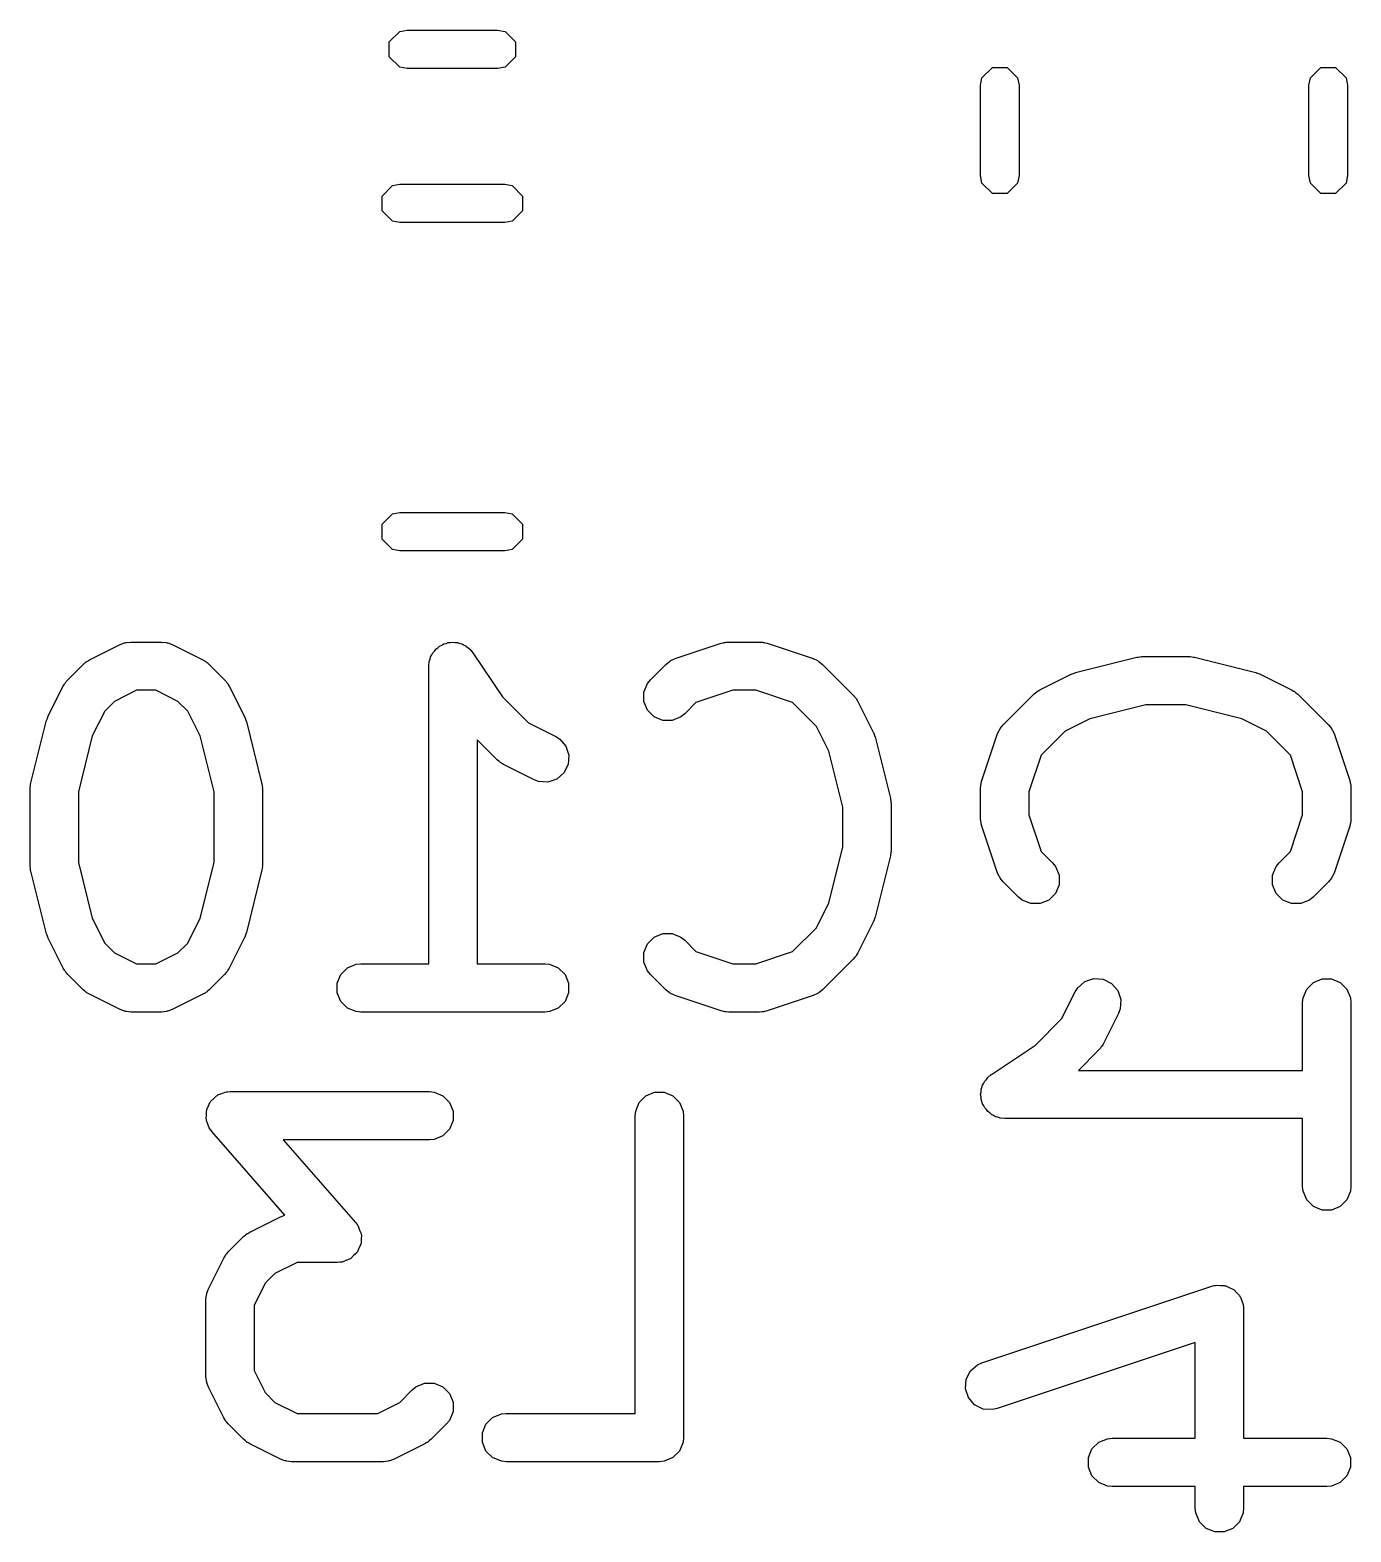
# Model space of a CAD drawing. Extents: x 5.34 to 7.44, y -5.05 to -3.93.
# Drawn here: x 6.2554 to 6.4169, y -4.9025 to -4.7187 of the extents above; entities that cross this region are included whole.
import ezdxf

# ---------------------------------------------------------------- set-up
doc = ezdxf.new("R2010")
doc.units = 0
doc.header["$MEASUREMENT"] = 0
doc.layers.add('BLACK', color=7, linetype='CONTINUOUS')

msp = doc.modelspace()

# ---------------------------------------------------------------- linework, layer by layer
at = {"layer": 'BLACK', "linetype": 'CONTINUOUS'}
for p, q in [((6.29928, -4.72017), (6.30056, -4.7189)), ((6.30056, -4.7189), (6.30147, -4.71872)), ((6.30147, -4.71872), (6.31253, -4.71872)), ((6.31253, -4.71872), (6.31344, -4.7189)), ((6.31344, -4.7189), (6.31472, -4.72017)), ((6.29928, -4.72198), (6.29928, -4.72017)), ((6.30056, -4.72326), (6.29928, -4.72198)), ((6.31472, -4.72198), (6.31344, -4.72326)), ((6.31472, -4.72017), (6.31472, -4.72198)), ((6.30147, -4.72344), (6.30056, -4.72326)), ((6.31253, -4.72344), (6.30147, -4.72344)), ((6.31344, -4.72326), (6.31253, -4.72344)), ((6.37174, -4.72456), (6.37302, -4.72328)), ((6.37302, -4.72328), (6.37483, -4.72328)), ((6.37483, -4.72328), (6.3761, -4.72456)), ((6.4119, -4.72456), (6.41317, -4.72328)), ((6.41317, -4.72328), (6.41498, -4.72328)), ((6.41498, -4.72328), (6.41626, -4.72456)), ((6.37156, -4.72547), (6.37174, -4.72456)), ((6.37156, -4.73653), (6.37156, -4.72547)), ((6.3761, -4.72456), (6.37628, -4.72547)), ((6.37628, -4.72547), (6.37628, -4.73653)), ((6.41172, -4.72547), (6.4119, -4.72456)), ((6.41172, -4.73653), (6.41172, -4.72547)), ((6.41626, -4.72456), (6.41644, -4.72547)), ((6.41644, -4.72547), (6.41644, -4.73653)), ((6.37174, -4.73744), (6.37156, -4.73653)), ((6.37628, -4.73653), (6.3761, -4.73744)), ((6.4119, -4.73744), (6.41172, -4.73653)), ((6.41644, -4.73653), (6.41626, -4.73744)), ((6.29841, -4.73902), (6.29969, -4.73774)), ((6.29969, -4.73774), (6.30059, -4.73756)), ((6.30059, -4.73756), (6.31341, -4.73756)), ((6.31341, -4.73756), (6.31431, -4.73774)), ((6.31431, -4.73774), (6.31559, -4.73902)), ((6.37302, -4.73872), (6.37174, -4.73744)), ((6.3761, -4.73744), (6.37483, -4.73872)), ((6.41317, -4.73872), (6.4119, -4.73744)), ((6.41626, -4.73744), (6.41498, -4.73872)), ((6.29841, -4.74083), (6.29841, -4.73902)), ((6.31559, -4.73902), (6.31559, -4.74083)), ((6.37483, -4.73872), (6.37302, -4.73872)), ((6.41498, -4.73872), (6.41317, -4.73872)), ((6.29969, -4.7421), (6.29841, -4.74083)), ((6.30059, -4.74228), (6.29969, -4.7421)), ((6.31431, -4.7421), (6.31341, -4.74228)), ((6.31559, -4.74083), (6.31431, -4.7421)), ((6.31341, -4.74228), (6.30059, -4.74228)), ((6.29841, -4.77917), (6.29969, -4.7779)), ((6.29969, -4.7779), (6.30059, -4.77772)), ((6.30059, -4.77772), (6.31341, -4.77772)), ((6.31341, -4.77772), (6.31431, -4.7779)), ((6.31431, -4.7779), (6.31559, -4.77917)), ((6.29841, -4.78098), (6.29841, -4.77917)), ((6.31559, -4.77917), (6.31559, -4.78098)), ((6.29969, -4.78226), (6.29841, -4.78098)), ((6.30059, -4.78244), (6.29969, -4.78226)), ((6.31341, -4.78244), (6.30059, -4.78244)), ((6.31431, -4.78226), (6.31341, -4.78244)), ((6.31559, -4.78098), (6.31431, -4.78226)), ((6.26702, -4.79368), (6.26712, -4.79364)), ((6.26712, -4.79364), (6.26769, -4.79358)), ((6.26769, -4.79358), (6.27144, -4.79358)), ((6.27144, -4.79358), (6.27202, -4.79364)), ((6.27202, -4.79364), (6.27212, -4.79368)), ((6.30622, -4.79375), (6.30649, -4.79364)), ((6.30649, -4.79364), (6.30678, -4.79364)), ((6.30678, -4.79364), (6.30707, -4.79358)), ((6.30707, -4.79358), (6.30735, -4.79364)), ((6.30735, -4.79364), (6.30764, -4.79364)), ((6.30764, -4.79364), (6.30791, -4.79375)), ((6.34016, -4.79367), (6.34023, -4.79364)), ((6.34023, -4.79364), (6.34034, -4.79363)), ((6.34034, -4.79363), (6.34044, -4.79361)), ((6.34044, -4.79361), (6.34052, -4.79361)), ((6.34052, -4.79361), (6.34081, -4.79358)), ((6.34081, -4.79358), (6.34456, -4.79358)), ((6.34456, -4.79358), (6.34485, -4.79361)), ((6.34485, -4.79361), (6.34493, -4.79361)), ((6.34493, -4.79361), (6.34503, -4.79363)), ((6.34503, -4.79363), (6.34513, -4.79364)), ((6.34513, -4.79364), (6.34521, -4.79367)), ((6.26262, -4.79577), (6.26637, -4.7939)), ((6.26637, -4.7939), (6.26691, -4.79369)), ((6.26691, -4.79369), (6.26702, -4.79368)), ((6.27212, -4.79368), (6.27222, -4.79369)), ((6.27222, -4.79369), (6.27276, -4.7939)), ((6.27276, -4.7939), (6.27651, -4.79577)), ((6.30428, -4.79569), (6.30434, -4.7954)), ((6.30434, -4.7954), (6.3045, -4.79516)), ((6.3045, -4.79516), (6.30461, -4.7949)), ((6.30461, -4.7949), (6.30481, -4.79469)), ((6.30481, -4.79469), (6.30498, -4.79445)), ((6.30498, -4.79445), (6.30522, -4.79429)), ((6.30522, -4.79429), (6.30542, -4.79408)), ((6.30542, -4.79408), (6.30569, -4.79397)), ((6.30569, -4.79397), (6.30594, -4.79381)), ((6.30594, -4.79381), (6.30622, -4.79375)), ((6.30791, -4.79375), (6.3082, -4.79381)), ((6.3082, -4.79381), (6.30844, -4.79397)), ((6.30844, -4.79397), (6.3087, -4.79408)), ((6.3087, -4.79408), (6.30891, -4.79429)), ((6.30891, -4.79429), (6.30915, -4.79445)), ((6.30915, -4.79445), (6.30952, -4.79489)), ((6.30952, -4.79489), (6.30952, -4.7949)), ((6.30952, -4.7949), (6.30952, -4.7949)), ((6.30952, -4.7949), (6.30952, -4.7949)), ((6.30952, -4.7949), (6.31311, -4.80028)), ((6.33425, -4.79561), (6.33987, -4.79373)), ((6.33987, -4.79373), (6.34016, -4.79367)), ((6.34521, -4.79367), (6.34549, -4.79373)), ((6.34549, -4.79373), (6.35112, -4.79561)), ((6.38319, -4.79733), (6.39069, -4.79545)), ((6.39069, -4.79545), (6.39079, -4.79544)), ((6.39079, -4.79544), (6.39083, -4.79542)), ((6.39083, -4.79542), (6.39105, -4.7954)), ((6.39105, -4.7954), (6.39127, -4.79537)), ((6.39127, -4.79537), (6.39131, -4.79538)), ((6.39131, -4.79538), (6.39141, -4.79537)), ((6.39141, -4.79537), (6.39703, -4.79537)), ((6.39703, -4.79537), (6.39713, -4.79538)), ((6.39713, -4.79538), (6.39718, -4.79537)), ((6.39718, -4.79537), (6.39739, -4.7954)), ((6.39739, -4.7954), (6.39761, -4.79542)), ((6.39761, -4.79542), (6.39765, -4.79544)), ((6.39765, -4.79544), (6.39775, -4.79545)), ((6.39775, -4.79545), (6.40525, -4.79733)), ((6.25998, -4.7982), (6.26186, -4.79632)), ((6.26186, -4.79632), (6.26208, -4.79614)), ((6.26208, -4.79614), (6.26213, -4.79608)), ((6.26213, -4.79608), (6.26222, -4.79602)), ((6.26222, -4.79602), (6.2623, -4.79596)), ((6.2623, -4.79596), (6.26237, -4.79593)), ((6.26237, -4.79593), (6.26262, -4.79577)), ((6.27651, -4.79577), (6.27676, -4.79593)), ((6.27676, -4.79593), (6.27683, -4.79596)), ((6.27683, -4.79596), (6.27691, -4.79602)), ((6.27691, -4.79602), (6.277, -4.79608)), ((6.277, -4.79608), (6.27705, -4.79614)), ((6.27705, -4.79614), (6.27728, -4.79632)), ((6.27728, -4.79632), (6.27915, -4.7982)), ((6.30411, -4.79653), (6.30417, -4.79596)), ((6.30411, -4.79654), (6.30411, -4.79653)), ((6.30411, -4.79653), (6.30411, -4.79653)), ((6.30411, -4.79653), (6.30411, -4.79653)), ((6.30411, -4.83295), (6.30411, -4.79654)), ((6.30417, -4.79596), (6.30428, -4.79569)), ((6.33122, -4.7982), (6.3331, -4.79632)), ((6.3331, -4.79632), (6.33354, -4.79596)), ((6.33354, -4.79596), (6.33364, -4.79592)), ((6.33364, -4.79592), (6.33372, -4.79585)), ((6.33372, -4.79585), (6.33425, -4.79561)), ((6.35112, -4.79561), (6.35164, -4.79585)), ((6.35164, -4.79585), (6.35172, -4.79592)), ((6.35172, -4.79592), (6.35182, -4.79596)), ((6.35182, -4.79596), (6.35227, -4.79632)), ((6.35227, -4.79632), (6.35602, -4.80007)), ((6.38315, -4.79734), (6.38319, -4.79733)), ((6.40525, -4.79733), (6.40529, -4.79734)), ((6.25755, -4.80271), (6.25943, -4.79897)), ((6.25943, -4.79897), (6.25958, -4.79872)), ((6.25958, -4.79872), (6.25961, -4.79865)), ((6.25961, -4.79865), (6.25968, -4.79856)), ((6.25968, -4.79856), (6.25974, -4.79848)), ((6.25974, -4.79848), (6.25979, -4.79842)), ((6.25979, -4.79842), (6.25998, -4.7982)), ((6.27915, -4.7982), (6.27934, -4.79842)), ((6.27934, -4.79842), (6.2794, -4.79848)), ((6.2794, -4.79848), (6.27945, -4.79856)), ((6.27945, -4.79856), (6.27952, -4.79865)), ((6.27952, -4.79865), (6.27955, -4.79872)), ((6.27955, -4.79872), (6.27971, -4.79897)), ((6.27971, -4.79897), (6.28158, -4.80271)), ((6.33041, -4.79971), (6.33085, -4.79865)), ((6.33085, -4.79865), (6.33122, -4.7982)), ((6.37884, -4.79943), (6.38259, -4.79755)), ((6.38259, -4.79755), (6.38263, -4.79754)), ((6.38263, -4.79754), (6.38265, -4.79752)), ((6.38265, -4.79752), (6.38289, -4.79744)), ((6.38289, -4.79744), (6.38313, -4.79735)), ((6.38313, -4.79735), (6.38315, -4.79734)), ((6.40529, -4.79734), (6.40531, -4.79735)), ((6.40531, -4.79735), (6.40555, -4.79744)), ((6.40555, -4.79744), (6.40579, -4.79752)), ((6.40579, -4.79752), (6.40581, -4.79754)), ((6.40581, -4.79754), (6.40585, -4.79755)), ((6.40585, -4.79755), (6.4096, -4.79943)), ((6.26569, -4.80084), (6.26449, -4.80203)), ((6.26839, -4.79949), (6.26569, -4.80084)), ((6.27074, -4.79949), (6.26839, -4.79949)), ((6.27344, -4.80084), (6.27074, -4.79949)), ((6.27464, -4.80203), (6.27344, -4.80084)), ((6.31311, -4.80028), (6.31631, -4.80348)), ((6.33041, -4.80086), (6.33041, -4.79971)), ((6.33085, -4.80193), (6.33041, -4.80086)), ((6.33678, -4.80099), (6.3354, -4.80237)), ((6.34129, -4.79949), (6.33678, -4.80099)), ((6.34408, -4.79949), (6.34129, -4.79949)), ((6.34859, -4.80099), (6.34408, -4.79949)), ((6.3515, -4.80391), (6.34859, -4.80099)), ((6.35602, -4.80007), (6.35621, -4.8003)), ((6.35621, -4.8003), (6.35626, -4.80035)), ((6.35626, -4.80035), (6.35632, -4.80044)), ((6.35632, -4.80044), (6.35639, -4.80052)), ((6.35639, -4.80052), (6.35642, -4.80059)), ((6.35642, -4.80059), (6.35657, -4.80084)), ((6.35657, -4.80084), (6.35845, -4.80459)), ((6.37432, -4.80373), (6.37807, -4.79998)), ((6.37807, -4.79998), (6.3783, -4.79979)), ((6.3783, -4.79979), (6.37835, -4.79974)), ((6.37835, -4.79974), (6.37844, -4.79968)), ((6.37844, -4.79968), (6.37852, -4.79961)), ((6.37852, -4.79961), (6.37859, -4.79958)), ((6.37859, -4.79958), (6.37884, -4.79943)), ((6.4096, -4.79943), (6.40985, -4.79958)), ((6.40985, -4.79958), (6.40992, -4.79961)), ((6.40992, -4.79961), (6.41, -4.79968)), ((6.41, -4.79968), (6.41009, -4.79974)), ((6.41009, -4.79974), (6.41014, -4.79979)), ((6.41014, -4.79979), (6.41037, -4.79998)), ((6.41037, -4.79998), (6.41412, -4.80373)), ((6.25744, -4.80302), (6.25752, -4.80277)), ((6.25752, -4.80277), (6.25754, -4.80276)), ((6.25754, -4.80276), (6.25755, -4.80271)), ((6.26449, -4.80203), (6.26298, -4.80507)), ((6.27616, -4.80507), (6.27464, -4.80203)), ((6.28158, -4.80271), (6.2816, -4.80276)), ((6.2816, -4.80276), (6.28161, -4.80277)), ((6.28161, -4.80277), (6.2817, -4.80302)), ((6.33167, -4.80274), (6.33085, -4.80193)), ((6.33273, -4.80318), (6.33167, -4.80274)), ((6.33495, -4.80274), (6.33389, -4.80318)), ((6.3354, -4.80237), (6.33495, -4.80274)), ((6.39177, -4.80127), (6.38494, -4.80298)), ((6.39667, -4.80127), (6.39177, -4.80127)), ((6.4035, -4.80298), (6.39667, -4.80127)), ((6.25545, -4.81082), (6.25733, -4.80332)), ((6.25733, -4.80332), (6.25734, -4.80328)), ((6.25734, -4.80328), (6.25735, -4.80326)), ((6.25735, -4.80326), (6.25744, -4.80302)), ((6.2817, -4.80302), (6.28179, -4.80326)), ((6.28179, -4.80326), (6.28179, -4.80328)), ((6.28179, -4.80328), (6.28181, -4.80332)), ((6.28181, -4.80332), (6.28368, -4.81082)), ((6.31631, -4.80348), (6.31963, -4.80514)), ((6.33389, -4.80318), (6.33273, -4.80318)), ((6.35302, -4.80694), (6.3515, -4.80391)), ((6.35845, -4.80459), (6.35846, -4.80463)), ((6.35846, -4.80463), (6.35848, -4.80465)), ((6.35848, -4.80465), (6.35856, -4.80489)), ((6.37361, -4.80488), (6.37385, -4.80436)), ((6.37385, -4.80436), (6.37392, -4.80428)), ((6.37392, -4.80428), (6.37396, -4.80418)), ((6.37396, -4.80418), (6.37432, -4.80373)), ((6.38191, -4.80449), (6.37899, -4.80741)), ((6.38494, -4.80298), (6.38191, -4.80449)), ((6.40653, -4.80449), (6.4035, -4.80298)), ((6.40945, -4.80741), (6.40653, -4.80449)), ((6.41412, -4.80373), (6.41449, -4.80418)), ((6.41449, -4.80418), (6.41453, -4.80428)), ((6.41453, -4.80428), (6.4146, -4.80436)), ((6.4146, -4.80436), (6.41483, -4.80488)), ((6.26298, -4.80507), (6.26127, -4.8119)), ((6.27786, -4.8119), (6.27616, -4.80507)), ((6.31247, -4.808), (6.31002, -4.80554)), ((6.31002, -4.80554), (6.31002, -4.83295)), ((6.31963, -4.80514), (6.32012, -4.80545)), ((6.32012, -4.80545), (6.32088, -4.80632)), ((6.32088, -4.80632), (6.32124, -4.80742)), ((6.35856, -4.80489), (6.35865, -4.80513)), ((6.35865, -4.80513), (6.35866, -4.80515)), ((6.35866, -4.80515), (6.35867, -4.80519)), ((6.35867, -4.80519), (6.36055, -4.81269)), ((6.37173, -4.81051), (6.37361, -4.80488)), ((6.41483, -4.80488), (6.41671, -4.81051)), ((6.3127, -4.80818), (6.31247, -4.808)), ((6.31275, -4.80824), (6.3127, -4.80818)), ((6.31284, -4.8083), (6.31275, -4.80824)), ((6.31292, -4.80837), (6.31284, -4.8083)), ((6.32124, -4.80742), (6.32116, -4.80856)), ((6.35473, -4.81377), (6.35302, -4.80694)), ((6.37899, -4.80741), (6.37749, -4.81192)), ((6.41095, -4.81192), (6.40945, -4.80741)), ((6.31299, -4.80839), (6.31292, -4.80837)), ((6.31324, -4.80855), (6.31299, -4.80839)), ((6.31699, -4.81043), (6.31324, -4.80855)), ((6.32064, -4.8096), (6.31977, -4.81035)), ((6.32116, -4.80856), (6.32064, -4.8096)), ((6.25537, -4.81139), (6.2554, -4.81118)), ((6.25538, -4.81143), (6.25537, -4.81139)), ((6.25537, -4.81153), (6.25538, -4.81143)), ((6.25537, -4.82091), (6.25537, -4.81153)), ((6.2554, -4.81118), (6.25542, -4.81096)), ((6.25542, -4.81096), (6.25544, -4.81092)), ((6.25544, -4.81092), (6.25545, -4.81082)), ((6.26127, -4.8119), (6.26127, -4.82054)), ((6.27786, -4.82054), (6.27786, -4.8119)), ((6.28368, -4.81082), (6.2837, -4.81092)), ((6.2837, -4.81092), (6.28371, -4.81096)), ((6.28371, -4.81096), (6.28373, -4.81118)), ((6.28373, -4.81118), (6.28377, -4.81139)), ((6.28377, -4.81139), (6.28376, -4.81143)), ((6.28376, -4.81143), (6.28377, -4.81153)), ((6.28377, -4.81153), (6.28377, -4.82091)), ((6.31753, -4.81063), (6.31699, -4.81043)), ((6.31868, -4.81071), (6.31753, -4.81063)), ((6.31977, -4.81035), (6.31868, -4.81071)), ((6.37158, -4.81144), (6.37161, -4.81115)), ((6.37158, -4.81519), (6.37158, -4.81144)), ((6.37161, -4.81107), (6.37163, -4.81097)), ((6.37161, -4.81115), (6.37161, -4.81107)), ((6.37163, -4.81097), (6.37164, -4.81087)), ((6.37164, -4.81087), (6.37167, -4.81079)), ((6.37167, -4.81079), (6.37173, -4.81051)), ((6.37749, -4.81192), (6.37749, -4.81471)), ((6.41095, -4.81471), (6.41095, -4.81192)), ((6.41671, -4.81051), (6.41677, -4.81079)), ((6.41677, -4.81079), (6.4168, -4.81087)), ((6.4168, -4.81087), (6.41681, -4.81097)), ((6.41681, -4.81097), (6.41684, -4.81107)), ((6.41684, -4.81107), (6.41683, -4.81115)), ((6.41683, -4.81115), (6.41686, -4.81144)), ((6.41686, -4.81144), (6.41686, -4.81519)), ((6.35473, -4.81867), (6.35473, -4.81377)), ((6.36055, -4.81269), (6.36056, -4.81279)), ((6.36056, -4.81279), (6.36058, -4.81283)), ((6.36058, -4.81283), (6.3606, -4.81305)), ((6.3606, -4.81305), (6.36063, -4.81327)), ((6.36063, -4.81327), (6.36062, -4.81331)), ((6.36062, -4.81331), (6.36063, -4.81341)), ((6.36063, -4.81341), (6.36063, -4.81903)), ((6.37161, -4.81548), (6.37158, -4.81519)), ((6.37161, -4.81556), (6.37161, -4.81548)), ((6.37163, -4.81566), (6.37161, -4.81556)), ((6.37164, -4.81577), (6.37163, -4.81566)), ((6.37749, -4.81471), (6.37899, -4.81922)), ((6.40945, -4.81922), (6.41095, -4.81471)), ((6.41681, -4.81566), (6.4168, -4.81577)), ((6.41684, -4.81556), (6.41681, -4.81566)), ((6.41686, -4.81519), (6.41683, -4.81548)), ((6.41683, -4.81548), (6.41684, -4.81556)), ((6.37167, -4.81584), (6.37164, -4.81577)), ((6.37173, -4.81613), (6.37167, -4.81584)), ((6.37361, -4.82175), (6.37173, -4.81613)), ((6.41671, -4.81613), (6.41483, -4.82175)), ((6.41677, -4.81584), (6.41671, -4.81613)), ((6.4168, -4.81577), (6.41677, -4.81584)), ((6.35302, -4.8255), (6.35473, -4.81867)), ((6.36063, -4.81918), (6.3606, -4.81939)), ((6.36063, -4.81903), (6.36062, -4.81913)), ((6.36062, -4.81913), (6.36063, -4.81918)), ((6.37899, -4.81922), (6.38037, -4.8206)), ((6.40807, -4.8206), (6.40945, -4.81922)), ((6.25538, -4.82101), (6.25537, -4.82091)), ((6.25537, -4.82105), (6.25538, -4.82101)), ((6.2554, -4.82127), (6.25537, -4.82105)), ((6.26127, -4.82054), (6.26298, -4.82738)), ((6.27616, -4.82738), (6.27786, -4.82054)), ((6.28377, -4.82105), (6.28373, -4.82127)), ((6.28377, -4.82091), (6.28376, -4.82101)), ((6.28376, -4.82101), (6.28377, -4.82105)), ((6.36055, -4.81975), (6.35867, -4.82725)), ((6.36056, -4.81965), (6.36055, -4.81975)), ((6.36058, -4.81961), (6.36056, -4.81965)), ((6.3606, -4.81939), (6.36058, -4.81961)), ((6.38037, -4.8206), (6.38074, -4.82105)), ((6.38074, -4.82105), (6.38118, -4.82211)), ((6.40726, -4.82211), (6.4077, -4.82105)), ((6.4077, -4.82105), (6.40807, -4.8206)), ((6.25542, -4.82148), (6.2554, -4.82127)), ((6.25544, -4.82152), (6.25542, -4.82148)), ((6.25545, -4.82162), (6.25544, -4.82152)), ((6.25733, -4.82912), (6.25545, -4.82162)), ((6.28368, -4.82162), (6.28181, -4.82912)), ((6.2837, -4.82152), (6.28368, -4.82162)), ((6.28371, -4.82148), (6.2837, -4.82152)), ((6.28373, -4.82127), (6.28371, -4.82148)), ((6.37385, -4.82228), (6.37361, -4.82175)), ((6.37392, -4.82236), (6.37385, -4.82228)), ((6.37396, -4.82246), (6.37392, -4.82236)), ((6.37432, -4.8229), (6.37396, -4.82246)), ((6.3762, -4.82478), (6.37432, -4.8229)), ((6.38118, -4.82211), (6.38118, -4.82327)), ((6.40726, -4.82327), (6.40726, -4.82211)), ((6.41412, -4.8229), (6.41224, -4.82478)), ((6.41449, -4.82246), (6.41412, -4.8229)), ((6.41453, -4.82236), (6.41449, -4.82246)), ((6.4146, -4.82228), (6.41453, -4.82236)), ((6.41483, -4.82175), (6.4146, -4.82228)), ((6.37665, -4.82515), (6.3762, -4.82478)), ((6.38074, -4.82433), (6.37993, -4.82515)), ((6.38118, -4.82327), (6.38074, -4.82433)), ((6.4077, -4.82433), (6.40726, -4.82327)), ((6.40852, -4.82515), (6.4077, -4.82433)), ((6.41224, -4.82478), (6.4118, -4.82515)), ((6.3515, -4.82853), (6.35302, -4.8255)), ((6.37771, -4.82559), (6.37665, -4.82515)), ((6.37886, -4.82559), (6.37771, -4.82559)), ((6.37993, -4.82515), (6.37886, -4.82559)), ((6.40958, -4.82559), (6.40852, -4.82515)), ((6.41073, -4.82559), (6.40958, -4.82559)), ((6.4118, -4.82515), (6.41073, -4.82559)), ((6.26298, -4.82738), (6.26449, -4.83041)), ((6.27464, -4.83041), (6.27616, -4.82738)), ((6.34859, -4.83145), (6.3515, -4.82853)), ((6.35845, -4.82785), (6.35657, -4.8316)), ((6.35846, -4.82781), (6.35845, -4.82785)), ((6.35848, -4.82779), (6.35846, -4.82781)), ((6.35856, -4.82755), (6.35848, -4.82779)), ((6.35865, -4.82731), (6.35856, -4.82755)), ((6.35866, -4.82729), (6.35865, -4.82731)), ((6.35867, -4.82725), (6.35866, -4.82729)), ((6.25734, -4.82917), (6.25733, -4.82912)), ((6.25735, -4.82919), (6.25734, -4.82917)), ((6.25744, -4.82943), (6.25735, -4.82919)), ((6.25752, -4.82967), (6.25744, -4.82943)), ((6.25754, -4.82969), (6.25752, -4.82967)), ((6.25755, -4.82973), (6.25754, -4.82969)), ((6.25943, -4.83348), (6.25755, -4.82973)), ((6.28158, -4.82973), (6.27971, -4.83348)), ((6.2816, -4.82969), (6.28158, -4.82973)), ((6.28161, -4.82967), (6.2816, -4.82969)), ((6.2817, -4.82943), (6.28161, -4.82967)), ((6.28179, -4.82919), (6.2817, -4.82943)), ((6.28181, -4.82912), (6.28179, -4.82917)), ((6.28179, -4.82917), (6.28179, -4.82919)), ((6.33085, -4.83052), (6.33167, -4.8297)), ((6.33167, -4.8297), (6.33273, -4.82926)), ((6.33273, -4.82926), (6.33389, -4.82926)), ((6.33389, -4.82926), (6.33495, -4.8297)), ((6.33495, -4.8297), (6.3354, -4.83007)), ((6.3354, -4.83007), (6.33678, -4.83145)), ((6.26449, -4.83041), (6.26569, -4.8316)), ((6.26569, -4.8316), (6.26839, -4.83295)), ((6.27074, -4.83295), (6.27344, -4.8316)), ((6.27344, -4.8316), (6.27464, -4.83041)), ((6.33041, -4.83158), (6.33085, -4.83052)), ((6.33041, -4.83273), (6.33041, -4.83158)), ((6.33678, -4.83145), (6.34129, -4.83295)), ((6.34408, -4.83295), (6.34859, -4.83145)), ((6.35621, -4.83214), (6.35602, -4.83237)), ((6.35626, -4.83209), (6.35621, -4.83214)), ((6.35632, -4.832), (6.35626, -4.83209)), ((6.35639, -4.83192), (6.35632, -4.832)), ((6.35642, -4.83185), (6.35639, -4.83192)), ((6.35657, -4.8316), (6.35642, -4.83185)), ((6.25958, -4.83373), (6.25943, -4.83348)), ((6.25961, -4.8338), (6.25958, -4.83373)), ((6.25968, -4.83388), (6.25961, -4.8338)), ((6.25974, -4.83397), (6.25968, -4.83388)), ((6.25979, -4.83402), (6.25974, -4.83397)), ((6.25998, -4.83424), (6.25979, -4.83402)), ((6.26839, -4.83295), (6.27074, -4.83295)), ((6.27934, -4.83402), (6.27915, -4.83424)), ((6.2794, -4.83397), (6.27934, -4.83402)), ((6.27945, -4.83388), (6.2794, -4.83397)), ((6.27952, -4.8338), (6.27945, -4.83388)), ((6.27955, -4.83373), (6.27952, -4.8338)), ((6.27971, -4.83348), (6.27955, -4.83373)), ((6.29336, -4.83427), (6.29417, -4.83345)), ((6.29417, -4.83345), (6.29524, -4.83301)), ((6.29524, -4.83301), (6.29581, -4.83295)), ((6.29581, -4.83295), (6.30411, -4.83295)), ((6.31002, -4.83295), (6.31831, -4.83295)), ((6.31831, -4.83295), (6.31889, -4.83301)), ((6.31889, -4.83301), (6.31995, -4.83345)), ((6.31995, -4.83345), (6.32077, -4.83427)), ((6.33085, -4.8338), (6.33041, -4.83273)), ((6.33122, -4.83424), (6.33085, -4.8338)), ((6.34129, -4.83295), (6.34408, -4.83295)), ((6.35602, -4.83237), (6.35227, -4.83612)), ((6.26186, -4.83612), (6.25998, -4.83424)), ((6.27915, -4.83424), (6.27728, -4.83612)), ((6.29292, -4.83533), (6.29336, -4.83427)), ((6.29292, -4.83648), (6.29292, -4.83533)), ((6.32077, -4.83427), (6.32121, -4.83533)), ((6.32121, -4.83533), (6.32121, -4.83648)), ((6.3331, -4.83612), (6.33122, -4.83424)), ((6.38314, -4.83637), (6.38345, -4.83588)), ((6.38345, -4.83588), (6.38432, -4.83512)), ((6.38432, -4.83512), (6.38542, -4.83476)), ((6.38542, -4.83476), (6.38656, -4.83484)), ((6.38656, -4.83484), (6.3876, -4.83536)), ((6.3876, -4.83536), (6.38835, -4.83623)), ((6.41145, -4.83605), (6.41227, -4.83523)), ((6.41227, -4.83523), (6.41333, -4.83479)), ((6.41333, -4.83479), (6.41448, -4.83479)), ((6.41448, -4.83479), (6.41555, -4.83523)), ((6.41555, -4.83523), (6.41636, -4.83605)), ((6.26208, -4.83631), (6.26186, -4.83612)), ((6.26213, -4.83636), (6.26208, -4.83631)), ((6.26222, -4.83642), (6.26213, -4.83636)), ((6.2623, -4.83649), (6.26222, -4.83642)), ((6.26237, -4.83652), (6.2623, -4.83649)), ((6.26262, -4.83667), (6.26237, -4.83652)), ((6.26637, -4.83855), (6.26262, -4.83667)), ((6.27651, -4.83667), (6.27276, -4.83855)), ((6.27676, -4.83652), (6.27651, -4.83667)), ((6.27683, -4.83649), (6.27676, -4.83652)), ((6.27691, -4.83642), (6.27683, -4.83649)), ((6.277, -4.83636), (6.27691, -4.83642)), ((6.27705, -4.83631), (6.277, -4.83636)), ((6.27728, -4.83612), (6.27705, -4.83631)), ((6.29336, -4.83755), (6.29292, -4.83648)), ((6.29417, -4.83836), (6.29336, -4.83755)), ((6.32077, -4.83755), (6.31995, -4.83836)), ((6.32121, -4.83648), (6.32077, -4.83755)), ((6.33354, -4.83649), (6.3331, -4.83612)), ((6.33364, -4.83653), (6.33354, -4.83649)), ((6.33372, -4.8366), (6.33364, -4.83653)), ((6.33425, -4.83683), (6.33372, -4.8366)), ((6.33987, -4.83871), (6.33425, -4.83683)), ((6.35112, -4.83683), (6.34549, -4.83871)), ((6.35164, -4.8366), (6.35112, -4.83683)), ((6.35172, -4.83653), (6.35164, -4.8366)), ((6.35182, -4.83649), (6.35172, -4.83653)), ((6.35227, -4.83612), (6.35182, -4.83649)), ((6.38148, -4.83969), (6.38314, -4.83637)), ((6.38835, -4.83623), (6.38871, -4.83732)), ((6.38871, -4.83732), (6.38863, -4.83847)), ((6.41095, -4.83769), (6.41101, -4.83711)), ((6.41095, -4.84598), (6.41095, -4.83769)), ((6.41101, -4.83711), (6.41145, -4.83605)), ((6.41636, -4.83605), (6.4168, -4.83711)), ((6.4168, -4.83711), (6.41686, -4.83769)), ((6.41686, -4.83769), (6.41686, -4.86019)), ((6.26691, -4.83875), (6.26637, -4.83855)), ((6.26702, -4.83876), (6.26691, -4.83875)), ((6.26712, -4.8388), (6.26702, -4.83876)), ((6.26769, -4.83886), (6.26712, -4.8388)), ((6.27144, -4.83886), (6.26769, -4.83886)), ((6.27202, -4.8388), (6.27144, -4.83886)), ((6.27212, -4.83876), (6.27202, -4.8388)), ((6.27222, -4.83875), (6.27212, -4.83876)), ((6.27276, -4.83855), (6.27222, -4.83875)), ((6.29524, -4.8388), (6.29417, -4.83836)), ((6.29581, -4.83886), (6.29524, -4.8388)), ((6.31831, -4.83886), (6.29581, -4.83886)), ((6.31889, -4.8388), (6.31831, -4.83886)), ((6.31995, -4.83836), (6.31889, -4.8388)), ((6.34016, -4.83877), (6.33987, -4.83871)), ((6.34023, -4.8388), (6.34016, -4.83877)), ((6.34034, -4.83881), (6.34023, -4.8388)), ((6.34044, -4.83884), (6.34034, -4.83881)), ((6.34052, -4.83883), (6.34044, -4.83884)), ((6.34081, -4.83886), (6.34052, -4.83883)), ((6.34456, -4.83886), (6.34081, -4.83886)), ((6.34485, -4.83883), (6.34456, -4.83886)), ((6.34493, -4.83884), (6.34485, -4.83883)), ((6.34503, -4.83881), (6.34493, -4.83884)), ((6.34513, -4.8388), (6.34503, -4.83881)), ((6.34521, -4.83877), (6.34513, -4.8388)), ((6.34549, -4.83871), (6.34521, -4.83877)), ((6.38843, -4.83901), (6.38655, -4.84276)), ((6.38863, -4.83847), (6.38843, -4.83901)), ((6.37828, -4.84289), (6.38148, -4.83969)), ((6.3729, -4.84648), (6.37828, -4.84289)), ((6.38624, -4.84325), (6.38618, -4.8433)), ((6.3863, -4.84316), (6.38624, -4.84325)), ((6.38637, -4.84308), (6.3863, -4.84316)), ((6.3864, -4.84301), (6.38637, -4.84308)), ((6.38655, -4.84276), (6.3864, -4.84301)), ((6.386, -4.84353), (6.38354, -4.84598)), ((6.38618, -4.8433), (6.386, -4.84353)), ((6.37229, -4.84709), (6.37245, -4.84685)), ((6.37245, -4.84685), (6.37289, -4.84648)), ((6.37289, -4.84648), (6.3729, -4.84648)), ((6.3729, -4.84648), (6.3729, -4.84648)), ((6.3729, -4.84648), (6.3729, -4.84648)), ((6.38354, -4.84598), (6.41095, -4.84598)), ((6.2788, -4.84882), (6.27924, -4.84864)), ((6.27924, -4.84864), (6.27938, -4.84863)), ((6.27938, -4.84863), (6.27943, -4.84861)), ((6.27943, -4.84861), (6.27951, -4.84861)), ((6.27951, -4.84861), (6.27982, -4.84858)), ((6.27982, -4.84858), (6.30419, -4.84858)), ((6.30419, -4.84858), (6.30476, -4.84864)), ((6.30476, -4.84864), (6.30583, -4.84908)), ((6.33067, -4.84908), (6.33173, -4.84864)), ((6.33173, -4.84864), (6.33289, -4.84864)), ((6.33289, -4.84864), (6.33395, -4.84908)), ((6.37158, -4.84893), (6.37164, -4.84865)), ((6.37164, -4.84836), (6.37175, -4.84809)), ((6.37164, -4.84865), (6.37164, -4.84836)), ((6.37175, -4.84809), (6.37181, -4.8478)), ((6.37181, -4.8478), (6.37197, -4.84756)), ((6.37197, -4.84756), (6.37208, -4.8473)), ((6.37208, -4.8473), (6.37229, -4.84709)), ((6.27696, -4.85077), (6.27718, -4.85034)), ((6.27718, -4.85034), (6.27736, -4.8499)), ((6.27736, -4.8499), (6.27743, -4.84983)), ((6.27743, -4.84983), (6.27748, -4.84974)), ((6.27748, -4.84974), (6.27784, -4.84942)), ((6.27784, -4.84942), (6.27818, -4.84908)), ((6.27818, -4.84908), (6.27827, -4.84904)), ((6.27827, -4.84904), (6.27834, -4.84898)), ((6.27834, -4.84898), (6.2788, -4.84882)), ((6.30583, -4.84908), (6.30664, -4.8499)), ((6.30664, -4.8499), (6.30708, -4.85096)), ((6.32941, -4.85096), (6.32985, -4.8499)), ((6.32985, -4.8499), (6.33067, -4.84908)), ((6.33395, -4.84908), (6.33476, -4.8499)), ((6.33476, -4.8499), (6.33521, -4.85096)), ((6.37164, -4.84922), (6.37158, -4.84893)), ((6.37164, -4.84951), (6.37164, -4.84922)), ((6.37175, -4.84978), (6.37164, -4.84951)), ((6.37181, -4.85006), (6.37175, -4.84978)), ((6.37197, -4.85031), (6.37181, -4.85006)), ((6.37208, -4.85058), (6.37197, -4.85031)), ((6.37229, -4.85078), (6.37208, -4.85058)), ((6.27689, -4.85192), (6.27692, -4.85144)), ((6.27692, -4.85201), (6.27689, -4.85192)), ((6.27692, -4.85096), (6.27696, -4.85087)), ((6.27692, -4.85144), (6.27692, -4.85096)), ((6.27692, -4.85211), (6.27692, -4.85201)), ((6.2771, -4.85256), (6.27692, -4.85211)), ((6.27696, -4.85087), (6.27696, -4.85077)), ((6.30708, -4.85211), (6.30664, -4.85318)), ((6.30708, -4.85096), (6.30708, -4.85211)), ((6.32936, -4.85154), (6.32941, -4.85096)), ((6.32936, -4.88795), (6.32936, -4.85154)), ((6.33521, -4.85096), (6.33526, -4.85154)), ((6.33526, -4.85154), (6.33526, -4.89091)), ((6.37245, -4.85102), (6.37229, -4.85078)), ((6.37269, -4.85119), (6.37245, -4.85102)), ((6.3729, -4.85139), (6.37269, -4.85119)), ((6.37316, -4.8515), (6.3729, -4.85139)), ((6.3734, -4.85166), (6.37316, -4.8515)), ((6.37369, -4.85172), (6.3734, -4.85166)), ((6.37396, -4.85183), (6.37369, -4.85172)), ((6.37453, -4.85189), (6.37396, -4.85183)), ((6.37454, -4.85189), (6.37453, -4.85189)), ((6.37453, -4.85189), (6.37453, -4.85189)), ((6.37453, -4.85189), (6.37453, -4.85189)), ((6.41095, -4.85189), (6.37454, -4.85189)), ((6.41095, -4.86019), (6.41095, -4.85189)), ((6.27726, -4.85301), (6.2771, -4.85256)), ((6.27734, -4.85312), (6.27726, -4.85301)), ((6.27736, -4.85318), (6.27734, -4.85312)), ((6.27742, -4.85323), (6.27736, -4.85318)), ((6.27759, -4.85348), (6.27742, -4.85323)), ((6.28653, -4.86369), (6.27759, -4.85348)), ((6.30583, -4.85399), (6.30476, -4.85443)), ((6.30664, -4.85318), (6.30583, -4.85399)), ((6.30419, -4.85449), (6.28632, -4.85449)), ((6.28632, -4.85449), (6.29516, -4.86459)), ((6.30476, -4.85443), (6.30419, -4.85449)), ((6.41101, -4.86076), (6.41095, -4.86019)), ((6.41145, -4.86183), (6.41101, -4.86076)), ((6.4168, -4.86076), (6.41636, -4.86183)), ((6.41686, -4.86019), (6.4168, -4.86076)), ((6.41227, -4.86264), (6.41145, -4.86183)), ((6.41333, -4.86308), (6.41227, -4.86264)), ((6.41448, -4.86308), (6.41333, -4.86308)), ((6.41555, -4.86264), (6.41448, -4.86308)), ((6.41636, -4.86183), (6.41555, -4.86264)), ((6.28224, -4.86577), (6.28599, -4.86389)), ((6.28599, -4.86389), (6.28653, -4.86369)), ((6.29516, -4.86459), (6.29534, -4.86484)), ((6.29534, -4.86484), (6.29539, -4.86489)), ((6.29539, -4.86489), (6.29542, -4.86495)), ((6.29542, -4.86495), (6.2955, -4.86506)), ((6.2955, -4.86506), (6.29565, -4.86552)), ((6.2796, -4.8682), (6.28148, -4.86632)), ((6.28148, -4.86632), (6.2817, -4.86614)), ((6.2817, -4.86614), (6.28175, -4.86608)), ((6.28175, -4.86608), (6.28184, -4.86602)), ((6.28184, -4.86602), (6.28192, -4.86595)), ((6.28192, -4.86595), (6.282, -4.86592)), ((6.282, -4.86592), (6.28224, -4.86577)), ((6.29565, -4.86552), (6.29584, -4.86596)), ((6.29584, -4.86711), (6.2958, -4.8672)), ((6.29584, -4.86596), (6.29584, -4.86606)), ((6.29584, -4.86606), (6.29587, -4.86615)), ((6.29587, -4.86615), (6.29584, -4.86663)), ((6.29584, -4.86663), (6.29584, -4.86711)), ((6.27717, -4.87271), (6.27905, -4.86896)), ((6.27905, -4.86896), (6.27921, -4.86872)), ((6.27921, -4.86872), (6.27924, -4.86864)), ((6.27924, -4.86864), (6.2793, -4.86856)), ((6.2793, -4.86856), (6.27936, -4.86847)), ((6.27936, -4.86847), (6.27942, -4.86842)), ((6.27942, -4.86842), (6.2796, -4.8682)), ((6.29458, -4.86899), (6.29449, -4.86903)), ((6.29492, -4.86865), (6.29458, -4.86899)), ((6.29528, -4.86833), (6.29492, -4.86865)), ((6.29532, -4.86825), (6.29528, -4.86833)), ((6.29539, -4.86817), (6.29532, -4.86825)), ((6.29558, -4.86773), (6.29539, -4.86817)), ((6.29579, -4.8673), (6.29558, -4.86773)), ((6.2958, -4.8672), (6.29579, -4.8673)), ((6.28801, -4.86949), (6.28531, -4.87084)), ((6.29294, -4.86949), (6.28801, -4.86949)), ((6.29324, -4.86946), (6.29294, -4.86949)), ((6.29332, -4.86946), (6.29324, -4.86946)), ((6.29337, -4.86944), (6.29332, -4.86946)), ((6.29352, -4.86943), (6.29337, -4.86944)), ((6.29396, -4.86925), (6.29352, -4.86943)), ((6.29441, -4.86909), (6.29396, -4.86925)), ((6.29449, -4.86903), (6.29441, -4.86909)), ((6.28412, -4.87203), (6.28277, -4.87473)), ((6.28531, -4.87084), (6.28412, -4.87203)), ((6.37173, -4.88176), (6.39985, -4.87238)), ((6.39985, -4.87238), (6.40013, -4.87232)), ((6.40013, -4.87232), (6.40021, -4.87229)), ((6.40021, -4.87229), (6.40027, -4.87229)), ((6.40027, -4.87229), (6.40041, -4.87225)), ((6.40041, -4.87225), (6.40089, -4.87229)), ((6.40089, -4.87229), (6.40136, -4.87229)), ((6.40136, -4.87229), (6.40146, -4.87233)), ((6.40146, -4.87233), (6.40156, -4.87234)), ((6.40156, -4.87234), (6.40199, -4.87255)), ((6.40199, -4.87255), (6.40242, -4.87273)), ((6.27686, -4.87403), (6.27692, -4.87346)), ((6.27686, -4.88341), (6.27686, -4.87403)), ((6.27692, -4.87346), (6.27696, -4.87336)), ((6.27696, -4.87336), (6.27697, -4.87325)), ((6.27697, -4.87325), (6.27717, -4.87271)), ((6.40242, -4.87273), (6.4025, -4.8728)), ((6.4025, -4.8728), (6.40259, -4.87285)), ((6.40259, -4.87285), (6.4029, -4.87321)), ((6.4029, -4.87321), (6.40324, -4.87354)), ((6.40324, -4.87354), (6.40328, -4.87364)), ((6.40328, -4.87364), (6.40335, -4.87372)), ((6.40335, -4.87372), (6.4035, -4.87417)), ((6.4035, -4.87417), (6.40368, -4.87461)), ((6.28277, -4.87473), (6.28277, -4.88271)), ((6.40368, -4.87461), (6.40369, -4.87476)), ((6.40369, -4.87476), (6.40371, -4.87481)), ((6.40371, -4.87481), (6.40371, -4.87489)), ((6.40371, -4.87489), (6.40374, -4.87518)), ((6.40374, -4.87518), (6.40374, -4.89098)), ((6.39783, -4.87928), (6.3736, -4.88736)), ((6.39783, -4.89098), (6.39783, -4.87928)), ((6.3712, -4.88199), (6.37173, -4.88176)), ((6.27692, -4.88398), (6.27686, -4.88341)), ((6.28277, -4.88271), (6.28412, -4.88541)), ((6.36981, -4.88378), (6.37033, -4.88275)), ((6.37033, -4.88275), (6.3712, -4.88199)), ((6.27696, -4.88408), (6.27692, -4.88398)), ((6.27697, -4.88419), (6.27696, -4.88408)), ((6.27717, -4.88473), (6.27697, -4.88419)), ((6.27905, -4.88848), (6.27717, -4.88473)), ((6.28412, -4.88541), (6.28531, -4.8866)), ((6.30056, -4.8866), (6.3021, -4.88507)), ((6.3021, -4.88507), (6.30255, -4.8847)), ((6.30255, -4.8847), (6.30361, -4.88426)), ((6.30361, -4.88426), (6.30476, -4.88426)), ((6.30476, -4.88426), (6.30583, -4.8847)), ((6.30583, -4.8847), (6.30664, -4.88552)), ((6.30664, -4.88552), (6.30708, -4.88658)), ((6.36973, -4.88493), (6.36981, -4.88378)), ((6.3701, -4.88602), (6.36973, -4.88493)), ((6.28531, -4.8866), (6.28801, -4.88795)), ((6.29787, -4.88795), (6.30056, -4.8866)), ((6.30708, -4.88658), (6.30708, -4.88773)), ((6.37085, -4.88689), (6.3701, -4.88602)), ((6.37188, -4.88741), (6.37085, -4.88689)), ((6.3736, -4.88736), (6.37303, -4.88749)), ((6.27921, -4.88873), (6.27905, -4.88848)), ((6.27924, -4.8888), (6.27921, -4.88873)), ((6.2793, -4.88888), (6.27924, -4.8888)), ((6.27936, -4.88897), (6.2793, -4.88888)), ((6.27942, -4.88902), (6.27936, -4.88897)), ((6.2796, -4.88924), (6.27942, -4.88902)), ((6.28801, -4.88795), (6.29787, -4.88795)), ((6.30664, -4.8888), (6.30628, -4.88924)), ((6.30708, -4.88773), (6.30664, -4.8888)), ((6.31111, -4.88927), (6.31192, -4.88845)), ((6.31192, -4.88845), (6.31299, -4.88801)), ((6.31299, -4.88801), (6.31356, -4.88795)), ((6.31356, -4.88795), (6.32936, -4.88795)), ((6.37303, -4.88749), (6.37188, -4.88741)), ((6.28148, -4.89112), (6.2796, -4.88924)), ((6.30628, -4.88924), (6.3044, -4.89112)), ((6.31067, -4.89033), (6.31111, -4.88927)), ((6.31067, -4.89148), (6.31067, -4.89033)), ((6.33526, -4.89091), (6.33521, -4.89148)), ((6.38602, -4.89148), (6.38708, -4.89104)), ((6.38708, -4.89104), (6.38766, -4.89098)), ((6.38766, -4.89098), (6.39783, -4.89098)), ((6.40374, -4.89098), (6.41391, -4.89098)), ((6.41391, -4.89098), (6.41448, -4.89104)), ((6.41448, -4.89104), (6.41555, -4.89148)), ((6.2817, -4.89131), (6.28148, -4.89112)), ((6.28175, -4.89136), (6.2817, -4.89131)), ((6.28184, -4.89142), (6.28175, -4.89136)), ((6.28192, -4.89149), (6.28184, -4.89142)), ((6.282, -4.89152), (6.28192, -4.89149)), ((6.28224, -4.89167), (6.282, -4.89152)), ((6.28599, -4.89355), (6.28224, -4.89167)), ((6.30363, -4.89167), (6.29988, -4.89355)), ((6.30388, -4.89152), (6.30363, -4.89167)), ((6.30395, -4.89149), (6.30388, -4.89152)), ((6.30403, -4.89142), (6.30395, -4.89149)), ((6.30412, -4.89136), (6.30403, -4.89142)), ((6.30417, -4.89131), (6.30412, -4.89136)), ((6.3044, -4.89112), (6.30417, -4.89131)), ((6.31111, -4.89255), (6.31067, -4.89148)), ((6.31192, -4.89336), (6.31111, -4.89255)), ((6.33476, -4.89255), (6.33395, -4.89336)), ((6.33521, -4.89148), (6.33476, -4.89255)), ((6.38476, -4.89336), (6.3852, -4.89229)), ((6.3852, -4.89229), (6.38602, -4.89148)), ((6.41555, -4.89148), (6.41636, -4.89229)), ((6.41636, -4.89229), (6.4168, -4.89336)), ((6.28653, -4.89375), (6.28599, -4.89355)), ((6.28664, -4.89376), (6.28653, -4.89375)), ((6.28674, -4.8938), (6.28664, -4.89376)), ((6.28731, -4.89386), (6.28674, -4.8938)), ((6.29856, -4.89386), (6.28731, -4.89386)), ((6.29914, -4.8938), (6.29856, -4.89386)), ((6.29924, -4.89376), (6.29914, -4.8938)), ((6.29934, -4.89375), (6.29924, -4.89376)), ((6.29988, -4.89355), (6.29934, -4.89375)), ((6.31299, -4.8938), (6.31192, -4.89336)), ((6.31356, -4.89386), (6.31299, -4.8938)), ((6.33231, -4.89386), (6.31356, -4.89386)), ((6.33289, -4.8938), (6.33231, -4.89386)), ((6.33395, -4.89336), (6.33289, -4.8938)), ((6.38476, -4.89451), (6.38476, -4.89336)), ((6.3852, -4.89557), (6.38476, -4.89451)), ((6.4168, -4.89451), (6.41636, -4.89557)), ((6.4168, -4.89336), (6.4168, -4.89451)), ((6.38602, -4.89639), (6.3852, -4.89557)), ((6.38708, -4.89683), (6.38602, -4.89639)), ((6.41555, -4.89639), (6.41448, -4.89683)), ((6.41636, -4.89557), (6.41555, -4.89639)), ((6.38766, -4.89688), (6.38708, -4.89683)), ((6.39783, -4.89688), (6.38766, -4.89688)), ((6.39783, -4.89956), (6.39783, -4.89688)), ((6.41391, -4.89688), (6.40374, -4.89688)), ((6.40374, -4.89688), (6.40374, -4.89956)), ((6.41448, -4.89683), (6.41391, -4.89688)), ((6.39789, -4.90013), (6.39783, -4.89956)), ((6.39833, -4.9012), (6.39789, -4.90013)), ((6.40368, -4.90013), (6.40324, -4.9012)), ((6.40374, -4.89956), (6.40368, -4.90013)), ((6.39914, -4.90201), (6.39833, -4.9012)), ((6.40021, -4.90245), (6.39914, -4.90201)), ((6.40242, -4.90201), (6.40136, -4.90245)), ((6.40324, -4.9012), (6.40242, -4.90201)), ((6.40136, -4.90245), (6.40021, -4.90245))]:
    msp.add_line(p, q, dxfattribs=at)

doc.saveas('drawing.dxf')
